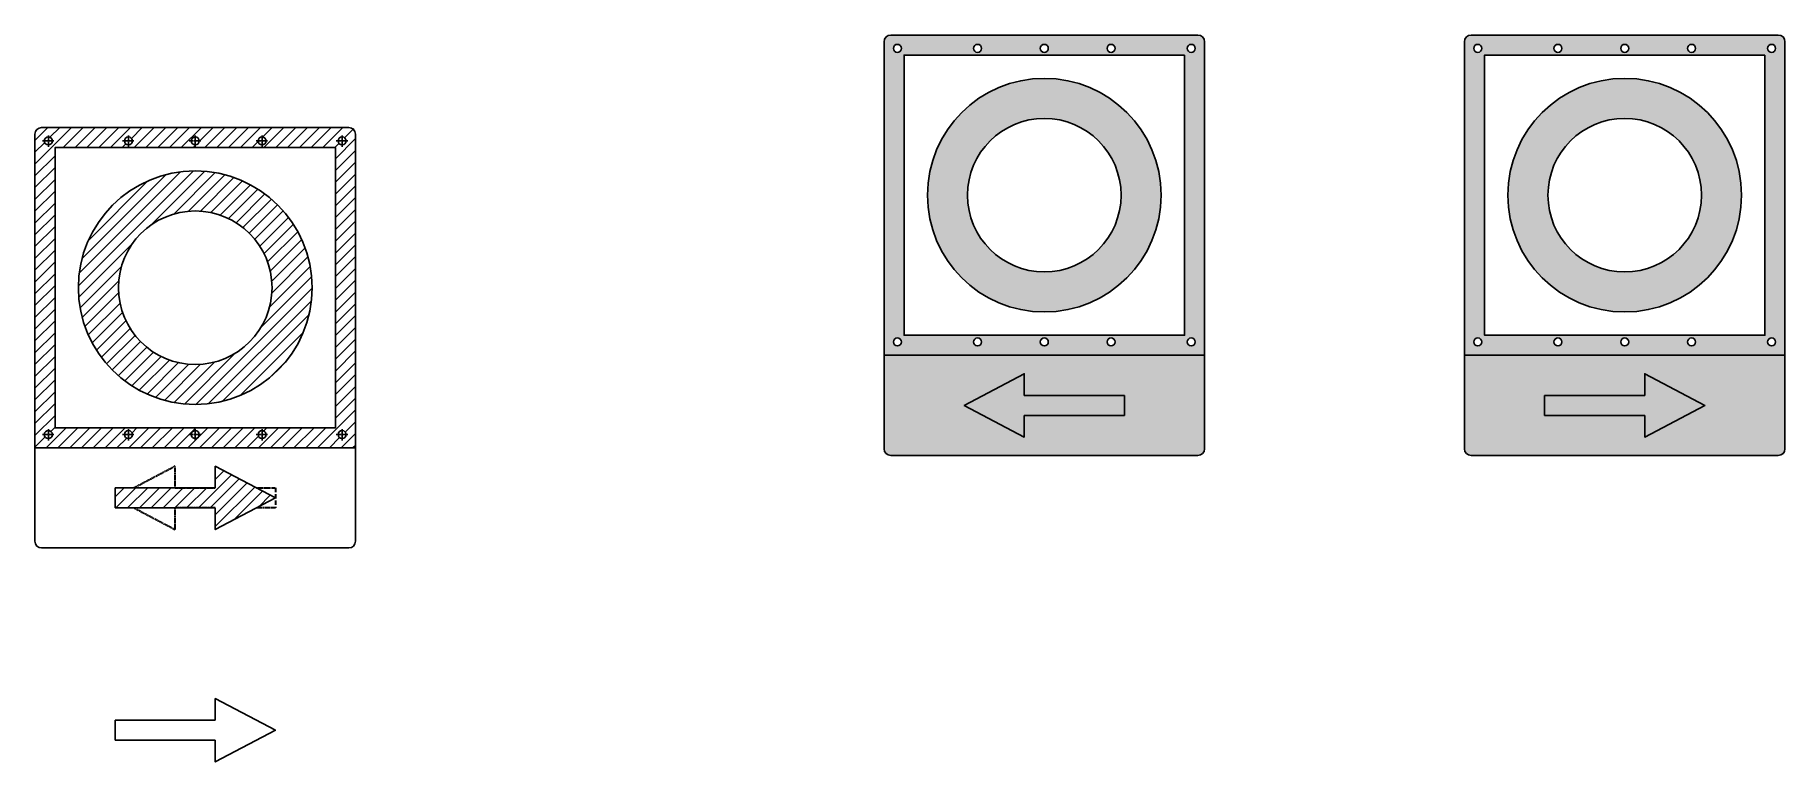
# Model space of a CAD drawing. Header units: millimetres. Extents: x 398 to 3019, y 191 to 1281.
import ezdxf

# ---------------------------------------------------------------- set-up
doc = ezdxf.new("R2010")
doc.units = ezdxf.units.MM
doc.header["$LTSCALE"] = 0.2
for name, pattern in [('AM_ISO08W050', [18, 12, -1.5, 3, -1.5]), ('AM_ISO08W050x2', [9, 6, -0.75, 1.5, -0.75]), ('HIDDEN', [9.525, 6.35, -3.175])]:
    doc.linetypes.add(name, pattern=pattern)
for name, color, linetype, lineweight in [('AM_4', 4, 'Continuous', 25), ('AM_7', 4, 'AM_ISO08W050', 25), ('AM_8', 1, 'Continuous', 25), ('Hidden', 7, 'HIDDEN', 35)]:
    doc.layers.add(name, color=color, linetype=linetype, lineweight=lineweight)
doc.layers.add('Hjelpelinjer', color=41, linetype='Continuous', plot=False)
doc.layers.add('Skilt', color=7, linetype='Continuous')
pattern_1 = [(45, (0, 0), (-8.83883, 8.83883), [])]

# ---------------------------------------------------------------- blocks, each defined once
blk = doc.blocks.new('pilSA-800213')
at = {"layer": 'Skilt'}
blk.add_hatch(color=256, dxfattribs=at).paths.add_polyline_path([(60, -362.5), (150, -315), (60, -267.5), (60, -300), (-90, -300), (-90, -330), (60, -330)])
at = {"ltscale": 5}
blk.add_lwpolyline([(60, -330), (60, -362.5), (150, -315), (150, -315), (60, -267.5), (60, -300)], dxfattribs=at)
at = {"layer": 'Skilt'}
for p, q in [((-90, -300), (60, -300)), ((60, -330), (-90, -330))]:
    blk.add_line(p, q, dxfattribs=at)
at = {"layer": 'Skilt', "ltscale": 5}
blk.add_line((-90, -330), (-90, -300), dxfattribs=at)

msp = doc.modelspace()

# ---------------------------------------------------------------- hatches: boundary and pattern name
at = {"layer": 'AM_4', "ltscale": 5}
h = msp.add_hatch(dxfattribs=at)
h.set_pattern_fill('_U', color=256, scale=12.5, angle=45, style=0, pattern_type=0)
h.set_pattern_definition(pattern_1)
edge = h.paths.add_edge_path()
edge.add_line((398.1, 1136.2), (398.1, 662.2))
edge.add_line((398.1, 662.2), (878.1, 662.2))
edge.add_line((878.1, 662.2), (878.1, 1136.2))
edge.add_arc((872.1, 1136.2), 6, 0, 90)
edge.add_line((872.1, 1142.2), (404.1, 1142.2))
edge.add_arc((404.1, 1136.2), 6, 90, 180)
edge = h.paths.add_edge_path(flags=16)
edge.add_arc((418.1, 682.2), 6, -301.0632, 11.4592, ccw=False)
edge.add_arc((418.1, 682.2), 6, 11.4592, 58.9368, ccw=False)
edge = h.paths.add_edge_path(flags=16)
edge.add_arc((858.1, 682.2), 6, -248.8596, 11.4592, ccw=False)
edge.add_arc((858.1, 682.2), 6, 11.4592, 111.1404, ccw=False)
edge = h.paths.add_edge_path(flags=16)
edge.add_arc((538.1, 682.2), 6, -288.3984, 11.4592, ccw=False)
edge.add_arc((538.1, 682.2), 6, 11.4592, 71.6016, ccw=False)
edge = h.paths.add_edge_path(flags=16)
edge.add_arc((738.1, 682.2), 6, -263.3301, 11.4592, ccw=False)
edge.add_arc((738.1, 682.2), 6, 11.4592, 96.6699, ccw=False)
edge = h.paths.add_edge_path(flags=16)
edge.add_arc((638.1, 682.2), 6, -276.1551, 11.4592, ccw=False)
edge.add_arc((638.1, 682.2), 6, 11.4592, 83.8449, ccw=False)
edge = h.paths.add_edge_path(flags=16)
edge.add_arc((418.1, 1122.2), 6, 1.0423, 191.4592, ccw=False)
edge.add_arc((418.1, 1122.2), 6, -168.5408, 1.0423, ccw=False)
edge = h.paths.add_edge_path(flags=16)
edge.add_arc((858.1, 1122.2), 6, -181.6234, 11.4592, ccw=False)
edge.add_arc((858.1, 1122.2), 6, 11.4592, 178.3766, ccw=False)
edge = h.paths.add_edge_path(flags=16)
edge.add_arc((538.1, 1122.2), 6, 1.887, 191.4592, ccw=False)
edge.add_arc((538.1, 1122.2), 6, -168.5408, 1.887, ccw=False)
edge = h.paths.add_edge_path(flags=16)
edge.add_arc((738.1, 1122.2), 6, -185.3537, 11.4592, ccw=False)
edge.add_arc((738.1, 1122.2), 6, 11.4592, 174.6463, ccw=False)
edge = h.paths.add_edge_path(flags=16)
edge.add_arc((638.1, 1122.2), 6, 5.8024, 191.4592, ccw=False)
edge.add_arc((638.1, 1122.2), 6, -168.5408, 5.8024, ccw=False)
h.paths.add_polyline_path([(848.1, 692.2), (428.1, 692.2), (428.1, 1112.2), (848.1, 1112.2)], flags=16)
h = msp.add_hatch(dxfattribs=at)
h.set_pattern_fill('_U', color=256, scale=12.5, angle=45, style=0, pattern_type=0)
h.set_pattern_definition(pattern_1)
edge = h.paths.add_edge_path()
edge.add_arc((638.1, 902.2), 175, 191.4592, 449.1533)
edge.add_arc((638.1, 902.2), 175, 89.1533, 191.4592)
edge = h.paths.add_edge_path(flags=16)
edge.add_arc((638.1, 902.2), 115, -270.8467, 11.4592, ccw=False)
edge.add_arc((638.1, 902.2), 115, 11.4592, 89.1533, ccw=False)
h = msp.add_hatch(dxfattribs=at)
h.set_pattern_fill('_U', color=256, scale=12.5, angle=45, style=0, pattern_type=0)
h.set_pattern_definition(pattern_1)
h.paths.add_polyline_path([(518.1, 602.2), (518.1, 572.2), (668.1, 572.2), (668.1, 539.7), (758.1, 587.2), (668.1, 634.7), (668.1, 602.2)])
at = {"layer": 'AM_8', "ltscale": 5, "true_color": 0xeaaf0f}
h = msp.add_hatch(color=40, dxfattribs=at)
edge = h.paths.add_edge_path()
edge.add_line((2149.6, 656.9), (2149.6, 800.9))
edge.add_line((2149.6, 800.9), (1669.6, 800.9))
edge.add_line((1669.6, 800.9), (1669.6, 656.9))
edge.add_arc((1675.6, 656.9), 6, 180, 270)
edge.add_line((1675.6, 650.9), (2143.6, 650.9))
edge.add_arc((2143.6, 656.9), 6, 270, 360)
h = msp.add_hatch(color=40, dxfattribs=at)
edge = h.paths.add_edge_path()
edge.add_line((3018.8, 656.9), (3018.8, 800.9))
edge.add_line((3018.8, 800.9), (2538.8, 800.9))
edge.add_line((2538.8, 800.9), (2538.8, 656.9))
edge.add_arc((2544.8, 656.9), 6, 180, 270)
edge.add_line((2544.8, 650.9), (3012.8, 650.9))
edge.add_arc((3012.8, 656.9), 6, 270, 360)
at = {"layer": 'Skilt'}
h = msp.add_hatch(color=256, dxfattribs=at)
h.paths.add_polyline_path([(2149.6, 1270.9, 0.414214), (2139.6, 1280.9), (1679.6, 1280.9, 0.414214), (1669.6, 1270.9), (1669.6, 800.9), (2149.6, 800.9)])
h.paths.add_polyline_path([(1699.6, 1250.9), (2119.6, 1250.9), (2119.6, 830.9), (1699.6, 830.9)], flags=16)
h.paths.add_polyline_path([(2084.6, 1040.9, -1), (1734.6, 1040.9, -1)], flags=0)
h.paths.add_polyline_path([(1683.6, 1260.9, -1), (1695.6, 1260.9, -1)], flags=16)
h.paths.add_polyline_path([(2024.6, 1040.9, -1), (1794.6, 1040.9, -1)], flags=0)
h.paths.add_polyline_path([(1803.6, 1260.9, -1), (1815.6, 1260.9, -1)], flags=16)
h.paths.add_polyline_path([(1903.6, 1260.9, -1), (1915.6, 1260.9, -1)], flags=16)
h.paths.add_polyline_path([(1695.6, 820.9, -1), (1683.6, 820.9, -1)], flags=16)
h.paths.add_polyline_path([(1815.6, 820.9, -1), (1803.6, 820.9, -1)], flags=16)
h.paths.add_polyline_path([(2003.6, 1260.9, -1), (2015.6, 1260.9, -1)], flags=16)
h.paths.add_polyline_path([(1915.6, 820.9, -1), (1903.6, 820.9, -1)], flags=16)
h.paths.add_polyline_path([(2015.6, 820.9, -1), (2003.6, 820.9, -1)], flags=16)
h.paths.add_polyline_path([(2123.6, 1260.9, -1), (2135.6, 1260.9, -1)], flags=16)
h.paths.add_polyline_path([(2135.6, 820.9, -1), (2123.6, 820.9, -1)], flags=16)
h = msp.add_hatch(color=256, dxfattribs=at)
h.paths.add_polyline_path([(3018.8, 1270.9, 0.414214), (3008.8, 1280.9), (2548.8, 1280.9, 0.414214), (2538.8, 1270.9), (2538.8, 800.9), (3018.8, 800.9)])
h.paths.add_polyline_path([(2568.8, 1250.9), (2988.8, 1250.9), (2988.8, 830.9), (2568.8, 830.9)], flags=16)
h.paths.add_polyline_path([(2953.8, 1040.9, -1), (2603.8, 1040.9, -1)], flags=0)
h.paths.add_polyline_path([(2552.8, 1260.9, -1), (2564.8, 1260.9, -1)], flags=16)
h.paths.add_polyline_path([(2893.8, 1040.9, -1), (2663.8, 1040.9, -1)], flags=0)
h.paths.add_polyline_path([(2672.8, 1260.9, -1), (2684.8, 1260.9, -1)], flags=16)
h.paths.add_polyline_path([(2772.8, 1260.9, -1), (2784.8, 1260.9, -1)], flags=16)
h.paths.add_polyline_path([(2564.8, 820.9, -1), (2552.8, 820.9, -1)], flags=16)
h.paths.add_polyline_path([(2684.8, 820.9, -1), (2672.8, 820.9, -1)], flags=16)
h.paths.add_polyline_path([(2872.8, 1260.9, -1), (2884.8, 1260.9, -1)], flags=16)
h.paths.add_polyline_path([(2784.8, 820.9, -1), (2772.8, 820.9, -1)], flags=16)
h.paths.add_polyline_path([(2884.8, 820.9, -1), (2872.8, 820.9, -1)], flags=16)
h.paths.add_polyline_path([(2992.8, 1260.9, -1), (3004.8, 1260.9, -1)], flags=16)
h.paths.add_polyline_path([(3004.8, 820.9, -1), (2992.8, 820.9, -1)], flags=16)
h = msp.add_hatch(color=256, dxfattribs=at)
edge = h.paths.add_edge_path()
edge.add_arc((1909.6, 1040.9), 175, 0, 360)
edge = h.paths.add_edge_path(flags=17)
edge.add_arc((1909.6, 1040.9), 115, 0, 360)
h = msp.add_hatch(color=256, dxfattribs=at)
edge = h.paths.add_edge_path()
edge.add_arc((2778.8, 1040.9), 175, 0, 360)
edge = h.paths.add_edge_path(flags=17)
edge.add_arc((2778.8, 1040.9), 115, 0, 360)

# ---------------------------------------------------------------- linework, layer by layer
at = {"ltscale": 5}
for p, q in [((1669.6, 800.9), (2149.6, 800.9)), ((2538.8, 800.9), (3018.8, 800.9)), ((398.1, 662.2), (878.1, 662.2))]:
    msp.add_line(p, q, dxfattribs=at)
at = {"layer": 'AM_7', "linetype": 'AM_ISO08W050x2', "ltscale": 5}
for p, q in [((418.1, 1113.2), (418.1, 1131.2)), ((538.1, 1113.2), (538.1, 1131.2)), ((638.1, 1113.2), (638.1, 1131.2)), ((738.1, 1113.2), (738.1, 1131.2)), ((858.1, 1113.2), (858.1, 1131.2)), ((409.1, 1122.2), (427.1, 1122.2)), ((529.1, 1122.2), (547.1, 1122.2)), ((629.1, 1122.2), (647.1, 1122.2)), ((729.1, 1122.2), (747.1, 1122.2)), ((849.1, 1122.2), (867.1, 1122.2)), ((409.1, 682.2), (427.1, 682.2)), ((418.1, 673.2), (418.1, 691.2)), ((529.1, 682.2), (547.1, 682.2)), ((538.1, 673.2), (538.1, 691.2)), ((629.1, 682.2), (647.1, 682.2)), ((638.1, 673.2), (638.1, 691.2)), ((729.1, 682.2), (747.1, 682.2)), ((738.1, 673.2), (738.1, 691.2)), ((849.1, 682.2), (867.1, 682.2)), ((858.1, 673.2), (858.1, 691.2))]:
    msp.add_line(p, q, dxfattribs=at)
at = {"layer": 'Hidden'}
for p, q in [((608.1, 602.2), (668.1, 602.2)), ((729.7, 602.2), (758.1, 602.2)), ((668.1, 572.2), (608.1, 572.2)), ((758.1, 572.2), (729.7, 572.2))]:
    msp.add_line(p, q, dxfattribs=at)
at = {"layer": 'Hidden', "ltscale": 5}
msp.add_line((758.1, 602.2), (758.1, 572.2), dxfattribs=at)
at = {"layer": 'Hidden'}
for points in [[(608.1, 602.2), (608.1, 634.7), (546.5, 602.2)], [(546.5, 572.2), (608.1, 539.7), (608.1, 572.2)]]:
    msp.add_lwpolyline(points, dxfattribs=at)
msp.add_lwpolyline([(518.1, 587.2), (518.1, 587.2)], close=True, dxfattribs=at)
at = {"layer": 'Hjelpelinjer', "ltscale": 5}
for points in [[(2149.6, 660.9), (2149.6, 800.9), (1669.6, 800.9), (1669.6, 660.9)], [(3018.8, 660.9), (3018.8, 800.9), (2538.8, 800.9), (2538.8, 660.9)], [(1679.6, 650.9), (2139.6, 650.9)], [(2548.8, 650.9), (3008.8, 650.9)]]:
    msp.add_lwpolyline(points, dxfattribs=at)
for centre, start, end in [((1679.6, 660.9), 180, 270), ((2139.6, 660.9), 270, 0), ((2548.8, 660.9), 180, 270), ((3008.8, 660.9), 270, 0)]:
    msp.add_arc(centre, 10, start, end, dxfattribs=at)
at = {"layer": 'Skilt'}
for p, q in [((668.1, 602.2), (518.1, 602.2)), ((518.1, 572.2), (668.1, 572.2)), ((668.1, 254), (518.1, 254)), ((518.1, 224), (668.1, 224))]:
    msp.add_line(p, q, dxfattribs=at)
at = {"layer": 'Skilt', "ltscale": 5}
for p, q in [((518.1, 602.2), (518.1, 572.2)), ((518.1, 254), (518.1, 224))]:
    msp.add_line(p, q, dxfattribs=at)
at = {"layer": 'Skilt'}
for points in [[(1669.6, 1270.9), (1669.6, 800.9), (2149.6, 800.9), (2149.6, 1270.9)], [(2139.6, 1280.9), (1679.6, 1280.9)], [(2538.8, 1270.9), (2538.8, 800.9), (3018.8, 800.9), (3018.8, 1270.9)], [(3008.8, 1280.9), (2548.8, 1280.9)], [(398.1, 1132.2), (398.1, 662.2), (878.1, 662.2), (878.1, 1132.2)], [(868.1, 1142.2), (408.1, 1142.2)], [(668.1, 602.2), (668.1, 634.7), (758.1, 587.2), (758.1, 587.2), (668.1, 539.7), (668.1, 572.2)], [(668.1, 254), (668.1, 286.5), (758.1, 239), (758.1, 239), (668.1, 191.5), (668.1, 224)]]:
    msp.add_lwpolyline(points, dxfattribs=at)
for points in [[(2119.6, 1250.9), (1699.6, 1250.9), (1699.6, 830.9), (2119.6, 830.9)], [(2988.8, 1250.9), (2568.8, 1250.9), (2568.8, 830.9), (2988.8, 830.9)], [(848.1, 1112.2), (428.1, 1112.2), (428.1, 692.2), (848.1, 692.2)]]:
    msp.add_lwpolyline(points, close=True, dxfattribs=at)
at = {"layer": 'Skilt', "ltscale": 5}
for points in [[(878.1, 522.2), (878.1, 662.2), (398.1, 662.2), (398.1, 522.2)], [(408.1, 512.2), (868.1, 512.2)]]:
    msp.add_lwpolyline(points, dxfattribs=at)
at = {"layer": 'Skilt'}
for centre, radius in [((1689.6, 1260.9), 6), ((1809.6, 1260.9), 6), ((1909.6, 1260.9), 6), ((2009.6, 1260.9), 6), ((2129.6, 1260.9), 6), ((2558.8, 1260.9), 6), ((2678.8, 1260.9), 6), ((2778.8, 1260.9), 6), ((2878.8, 1260.9), 6), ((2998.8, 1260.9), 6), ((1909.6, 1040.9), 175), ((2778.8, 1040.9), 175), ((1909.6, 1040.9), 115), ((2778.8, 1040.9), 115), ((418.1, 1122.2), 6), ((538.1, 1122.2), 6), ((638.1, 1122.2), 6), ((738.1, 1122.2), 6), ((858.1, 1122.2), 6), ((638.1, 902.2), 175), ((638.1, 902.2), 115), ((1689.6, 820.9), 6), ((1809.6, 820.9), 6), ((1909.6, 820.9), 6), ((2009.6, 820.9), 6), ((2129.6, 820.9), 6), ((2558.8, 820.9), 6), ((2678.8, 820.9), 6), ((2778.8, 820.9), 6), ((2878.8, 820.9), 6), ((2998.8, 820.9), 6), ((418.1, 682.2), 6), ((538.1, 682.2), 6), ((638.1, 682.2), 6), ((738.1, 682.2), 6), ((858.1, 682.2), 6)]:
    msp.add_circle(centre, radius, dxfattribs=at)
for centre, start, end in [((1679.6, 1270.9), 90, 180), ((2139.6, 1270.9), 0, 90), ((2548.8, 1270.9), 90, 180), ((3008.8, 1270.9), 0, 90), ((408.1, 1132.2), 90, 180), ((868.1, 1132.2), 360, 90)]:
    msp.add_arc(centre, 10, start, end, dxfattribs=at)
at = {"layer": 'Skilt', "ltscale": 5}
for centre, start, end in [((408.1, 522.2), 180, 270), ((868.1, 522.2), 270, 0)]:
    msp.add_arc(centre, 10, start, end, dxfattribs=at)

# ---------------------------------------------------------------- block references
at = {"ltscale": 5, "xscale": -1}
msp.add_blockref('pilSA-800213', (1939.6, 1040.9), dxfattribs=at)
at = {"ltscale": 5}
msp.add_blockref('pilSA-800213', (2748.8, 1040.9), dxfattribs=at)

doc.saveas('drawing.dxf')
